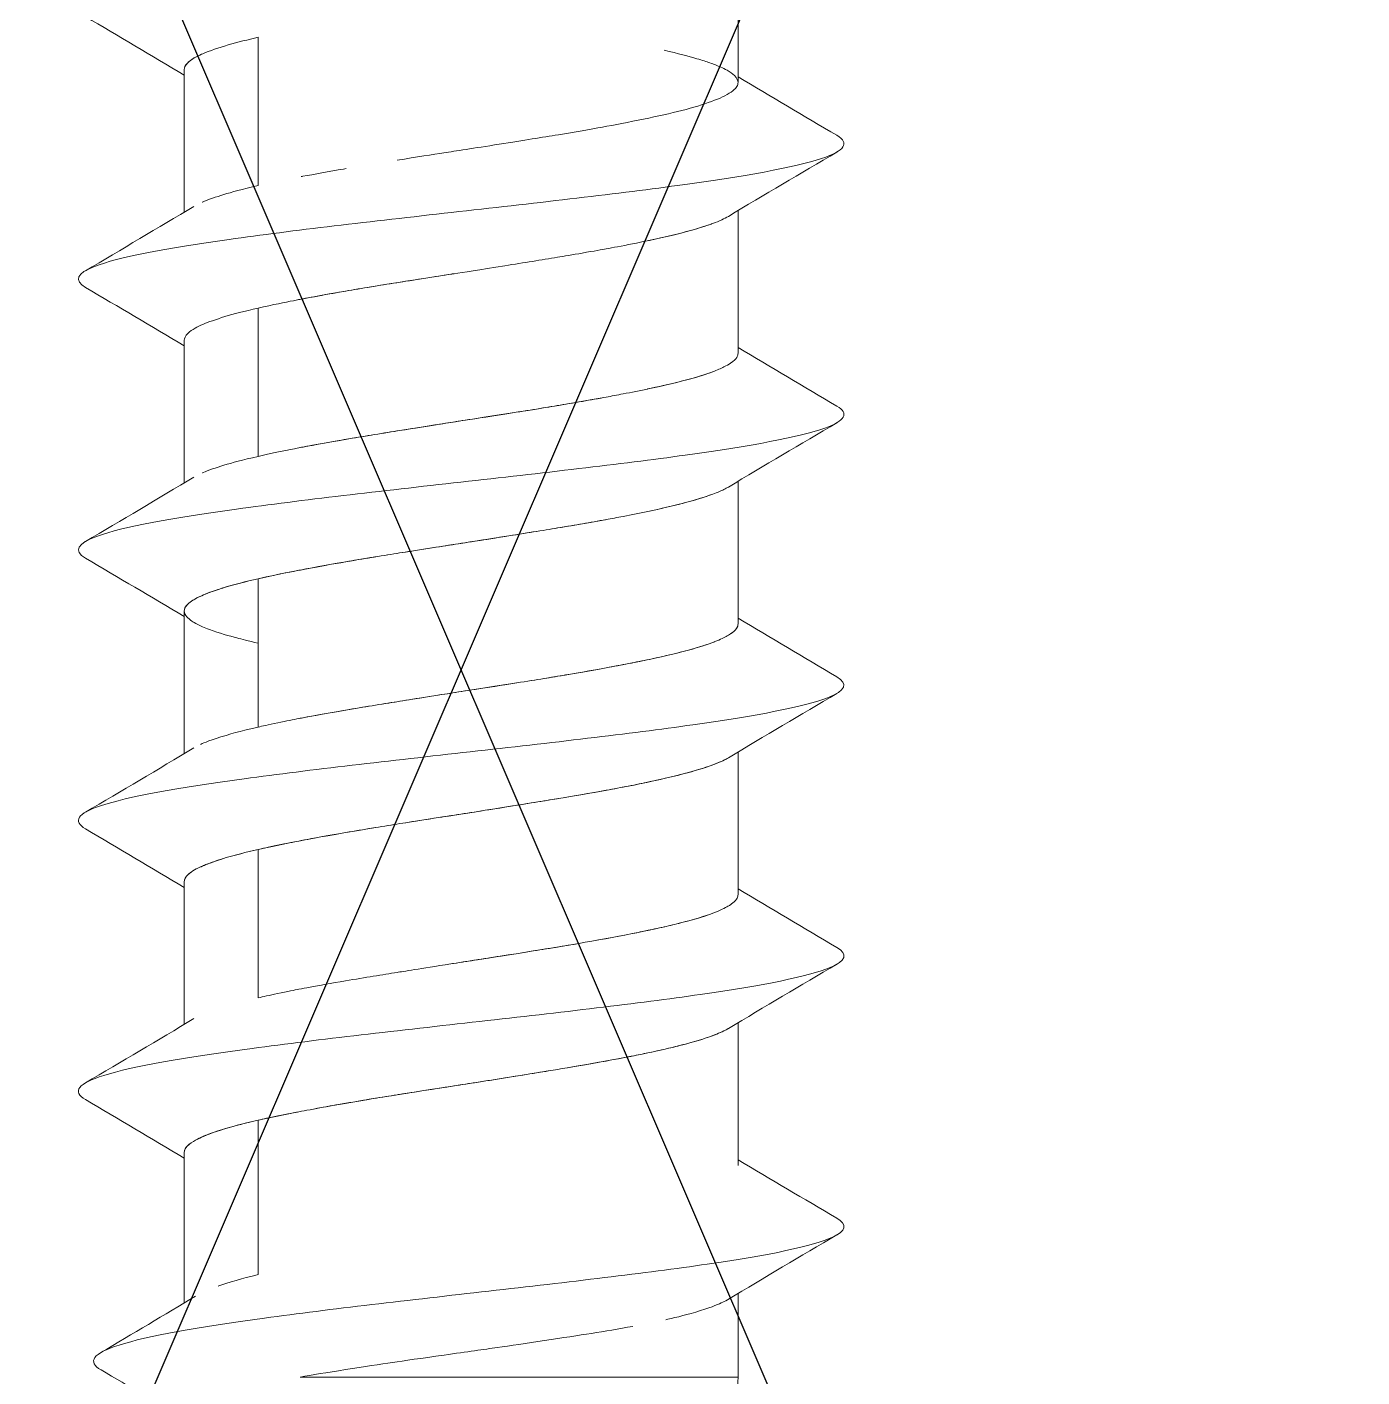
# Model space of a CAD drawing. Header units: inches. Extents: x -456 to 658, y -232 to 0.
# Drawn here: x -47.575 to -46.933, y -36.134 to -35.485 of the extents above; entities that cross this region are included whole.
import ezdxf

# ---------------------------------------------------------------- set-up
doc = ezdxf.new("R2010")
doc.units = ezdxf.units.IN
doc.header["$MEASUREMENT"] = 0

# ---------------------------------------------------------------- blocks, each defined once
blk = doc.blocks.new('*U25')
for p, q in [((0, 0), (1.5, 3.5)), ((1.5, 0), (0, 3.5))]:
    blk.add_line(p, q)
blk = doc.blocks.new('ironridge flashfoot front view')
at = {"color": 0, "linetype": 'Continuous', "lineweight": 0}
for p, q in [((7331.09793, 2670.76764), (7331.09793, 2670.83623)), ((7330.86724, 2670.78936), (7330.86724, 2670.71806)), ((7330.86724, 2670.71806), (7330.86724, 2670.78936)), ((7330.83172, 2670.7053), (7330.83172, 2670.77388)), ((7331.09793, 2670.63747), (7331.09793, 2670.70606)), ((7331.06241, 2670.69329), (7331.06241, 2670.6933)), ((7331.06241, 2670.6933), (7331.06241, 2670.69329)), ((7330.86724, 2670.65919), (7330.86724, 2670.58788)), ((7330.86724, 2670.58788), (7330.86724, 2670.65919)), ((7330.83172, 2670.57512), (7330.83172, 2670.64371)), ((7331.09793, 2670.5073), (7331.09793, 2670.57588)), ((7331.06241, 2670.56312), (7331.06241, 2670.56312)), ((7331.06241, 2670.56312), (7331.06241, 2670.56312)), ((7330.86724, 2670.52902), (7330.86724, 2670.45771)), ((7330.86724, 2670.45771), (7330.86724, 2670.52902)), ((7330.83172, 2670.44495), (7330.83172, 2670.51354)), ((7331.09793, 2670.37712), (7331.09793, 2670.44571)), ((7331.06241, 2670.43295), (7331.06241, 2670.43295)), ((7331.06241, 2670.43295), (7331.06241, 2670.43295)), ((7330.86724, 2670.39885), (7330.86724, 2670.32753)), ((7330.86724, 2670.32753), (7330.86724, 2670.39885)), ((7330.83172, 2670.31477), (7330.83172, 2670.38337)), ((7331.09793, 2670.24696), (7331.09793, 2670.31553)), ((7331.06241, 2670.30277), (7331.06241, 2670.30277)), ((7331.06241, 2670.30277), (7331.06241, 2670.30277)), ((7330.86724, 2670.26868), (7330.86724, 2670.19448)), ((7330.86724, 2670.19448), (7330.86724, 2670.26868)), ((7330.83172, 2670.18084), (7330.83172, 2670.25319)), ((7331.09793, 2670.1452), (7331.09793, 2670.18536)), ((7331.09793, 2670.1452), (7330.88747, 2670.1452)), ((7330.88747, 2670.1452), (7331.09793, 2670.1452))]:
    blk.add_line(p, q, dxfattribs=at)
at = {"color": 0, "linetype": 'Continuous', "lineweight": 0, "extrusion": (0, 0, -1)}
blk.add_arc((-7330.529, 2670.1452), 0.56893, 180, 183.79868, dxfattribs=at)
at = {"color": 0, "linetype": 'Continuous', "lineweight": 0}
for points in [[(7330.83172, 2670.77115), (7330.81592, 2670.78058), (7330.80008, 2670.78994), (7330.78422, 2670.79928)], [(7331.09793, 2670.77038), (7331.11374, 2670.76095), (7331.1296, 2670.75158), (7331.14547, 2670.74224)], [(7331.14544, 2670.73419), (7331.12802, 2670.72394), (7331.11063, 2670.71366), (7331.09329, 2670.70328)], [(7330.78419, 2670.67716), (7330.80161, 2670.6874), (7330.819, 2670.69768), (7330.83634, 2670.70805)], [(7330.83172, 2670.64097), (7330.81592, 2670.6504), (7330.80007, 2670.65977), (7330.78421, 2670.6691)], [(7331.09793, 2670.64021), (7331.11374, 2670.63078), (7331.12959, 2670.62141), (7331.14545, 2670.61207)], [(7331.14545, 2670.60402), (7331.12803, 2670.59377), (7331.11064, 2670.58349), (7331.0933, 2670.57311)], [(7330.78421, 2670.54699), (7330.80162, 2670.55724), (7330.81901, 2670.56752), (7330.83635, 2670.57789)], [(7330.83172, 2670.5108), (7330.81592, 2670.52023), (7330.80007, 2670.5296), (7330.7842, 2670.53893)], [(7330.94496, 2670.54296), (7330.94496, 2670.54296), (7330.94496, 2670.54296), (7330.94495, 2670.54296)], [(7331.09793, 2670.51004), (7331.11373, 2670.5006), (7331.12958, 2670.49124), (7331.14544, 2670.4819)], [(7331.14546, 2670.47385), (7331.12805, 2670.4636), (7331.11065, 2670.45332), (7331.09331, 2670.44295)], [(7330.78421, 2670.41681), (7330.80163, 2670.42706), (7330.81902, 2670.43735), (7330.83636, 2670.44772)], [(7330.83172, 2670.38062), (7330.81591, 2670.39006), (7330.80006, 2670.39943), (7330.78419, 2670.40876)], [(7330.94496, 2670.41279), (7330.94496, 2670.41279), (7330.94495, 2670.41279), (7330.94495, 2670.41279)], [(7331.09793, 2670.37986), (7331.11373, 2670.37043), (7331.12958, 2670.36106), (7331.14544, 2670.35173)], [(7331.14547, 2670.34368), (7331.12806, 2670.33344), (7331.11067, 2670.32316), (7331.09334, 2670.31279)], [(7330.78422, 2670.28664), (7330.80163, 2670.29689), (7330.81903, 2670.30718), (7330.83637, 2670.31755)], [(7330.83172, 2670.25045), (7330.81591, 2670.25989), (7330.80005, 2670.26926), (7330.78417, 2670.2786)], [(7330.94496, 2670.28262), (7330.94496, 2670.28262), (7330.94496, 2670.28262), (7330.94496, 2670.28262)], [(7331.09793, 2670.24968), (7331.11373, 2670.24025), (7331.12957, 2670.23089), (7331.14543, 2670.22155)], [(7331.14549, 2670.21352), (7331.12808, 2670.20327), (7331.11068, 2670.19299), (7331.09334, 2670.18262)], [(7330.79163, 2670.15697), (7330.80684, 2670.16597), (7330.82203, 2670.175), (7330.83717, 2670.18411)], [(7330.83209, 2670.12475), (7330.81863, 2670.13274), (7330.80515, 2670.14069), (7330.79166, 2670.14862)]]:
    blk.add_open_spline(points, degree=3, dxfattribs=at)
for points, knots in [([(7330.86724, 2670.78936), (7330.85748, 2670.78714), (7330.84736, 2670.78443), (7330.84056, 2670.78145), (7330.83716, 2670.77996), (7330.83477, 2670.77861), (7330.83317, 2670.77692), (7330.83203, 2670.77572), (7330.83172, 2670.77469), (7330.83172, 2670.77388)], [0, 0, 0, 0, 0.125, 0.125, 0.125, 0.1875, 0.1875, 0.1875, 0.2318654, 0.2318654, 0.2318654, 0.2318654]), ([(7330.84006, 2670.78123), (7330.84005, 2670.78123), (7330.84005, 2670.78122), (7330.84004, 2670.78122), (7330.83876, 2670.78064), (7330.83757, 2670.78005), (7330.83652, 2670.77943), (7330.83526, 2670.7787), (7330.8342, 2670.77793), (7330.83339, 2670.77714), (7330.832, 2670.77578), (7330.83169, 2670.77469), (7330.83172, 2670.77388)], [0.1249099, 0.1249099, 0.1249099, 0.1249099, 0.125, 0.125, 0.125, 0.1535361, 0.1535361, 0.1535361, 0.1875, 0.1875, 0.1875, 0.2334041, 0.2334041, 0.2334041, 0.2334041]), ([(7331.09793, 2670.76764), (7331.09795, 2670.76851), (7331.0976, 2670.76962), (7331.09624, 2670.77096), (7331.09531, 2670.77188), (7331.09407, 2670.77273), (7331.09269, 2670.7735), (7331.09172, 2670.77405), (7331.09068, 2670.77455), (7331.08963, 2670.77502), (7331.08802, 2670.77574), (7331.08627, 2670.77642), (7331.08446, 2670.77705), (7331.0828, 2670.77764), (7331.08074, 2670.77831), (7331.07816, 2670.77908), (7331.07426, 2670.78023), (7331.06917, 2670.78159), (7331.06241, 2670.78315)], [0.7654108, 0.7654108, 0.7654108, 0.7654108, 0.8125, 0.8125, 0.8125, 0.8491694, 0.8491694, 0.8491694, 0.875, 0.875, 0.875, 0.90625, 0.90625, 0.90625, 0.9375, 0.9375, 0.9375, 1, 1, 1, 1]), ([(7330.93413, 2670.73028), (7330.94325, 2670.73175), (7330.95142, 2670.73303), (7330.95657, 2670.73384), (7330.96196, 2670.73468), (7330.97073, 2670.73603), (7330.98305, 2670.73795), (7330.99537, 2670.73988), (7331.00379, 2670.74123), (7331.01155, 2670.74253), (7331.01932, 2670.74383), (7331.0271, 2670.74519), (7331.03274, 2670.74621), (7331.03837, 2670.74724), (7331.04561, 2670.7486), (7331.05247, 2670.75001), (7331.0662, 2670.75283), (7331.07705, 2670.75554), (7331.08517, 2670.75852), (7331.08923, 2670.76001), (7331.09224, 2670.76136), (7331.09465, 2670.76305), (7331.09706, 2670.76474), (7331.09768, 2670.76609), (7331.09786, 2670.76697), (7331.0979, 2670.76717), (7331.09793, 2670.76739), (7331.09793, 2670.76764)], [0.1902978, 0.1902978, 0.1902978, 0.1902978, 0.25, 0.25, 0.25, 0.3125, 0.3125, 0.3125, 0.375, 0.375, 0.375, 0.4375, 0.4375, 0.4375, 0.5, 0.5, 0.5, 0.625, 0.625, 0.625, 0.6875, 0.6875, 0.6875, 0.75, 0.75, 0.75, 0.7640774, 0.7640774, 0.7640774, 0.7640774]), ([(7330.78421, 2670.6691), (7330.77848, 2670.67248), (7330.77992, 2670.67585), (7330.79972, 2670.68354), (7330.82269, 2670.68786), (7330.88379, 2670.69651), (7330.92178, 2670.70083), (7330.99858, 2670.70947), (7331.03719, 2670.7138), (7331.10057, 2670.72244), (7331.12517, 2670.72676), (7331.14929, 2670.7348), (7331.15179, 2670.73852), (7331.14547, 2670.74224)], [0.24905807, 0.24905807, 0.24905807, 0.24905807, 0.25198998, 0.25198998, 0.25574882, 0.25574882, 0.25950767, 0.25950767, 0.26326651, 0.26326651, 0.26702535, 0.26702535, 0.27025958, 0.27025958, 0.27025958, 0.27025958]), ([(7331.14547, 2670.74224), (7331.15179, 2670.73852), (7331.14929, 2670.7348), (7331.12517, 2670.72676), (7331.10057, 2670.72244), (7331.03719, 2670.7138), (7330.99858, 2670.70947), (7330.92178, 2670.70083), (7330.88379, 2670.69651), (7330.82269, 2670.68786), (7330.79972, 2670.68354), (7330.77992, 2670.67585), (7330.77848, 2670.67248), (7330.78421, 2670.6691)], [-0.27025958, -0.27025958, -0.27025958, -0.27025958, -0.26702535, -0.26702535, -0.26326651, -0.26326651, -0.25950767, -0.25950767, -0.25574882, -0.25574882, -0.25198998, -0.25198998, -0.24905807, -0.24905807, -0.24905807, -0.24905807]), ([(7330.8879, 2670.72236), (7330.88819, 2670.72241), (7330.88847, 2670.72247), (7330.88875, 2670.72252), (7330.89395, 2670.72351), (7330.90145, 2670.72485), (7330.90824, 2670.72601), (7330.90866, 2670.72608), (7330.90909, 2670.72615), (7330.90952, 2670.72622)], [0.05914972, 0.05914972, 0.05914972, 0.05914972, 0.0625, 0.0625, 0.0625, 0.125, 0.125, 0.125, 0.12888614, 0.12888614, 0.12888614, 0.12888614]), ([(7330.84025, 2670.71003), (7330.8403, 2670.71006), (7330.84035, 2670.71008), (7330.8404, 2670.7101), (7330.84313, 2670.71129), (7330.84699, 2670.71264), (7330.85076, 2670.71377), (7330.85452, 2670.7149), (7330.85943, 2670.71626), (7330.86724, 2670.71806)], [0.873798, 0.873798, 0.873798, 0.873798, 0.875, 0.875, 0.875, 0.9375, 0.9375, 0.9375, 1, 1, 1, 1]), ([(7331.09329, 2670.70328), (7331.09234, 2670.70272), (7331.09127, 2670.70217), (7331.09012, 2670.70163), (7331.08878, 2670.70101), (7331.08731, 2670.70042), (7331.08577, 2670.69985), (7331.07967, 2670.69759), (7331.07427, 2670.69624), (7331.07265, 2670.69582), (7331.06849, 2670.69471), (7331.06291, 2670.69335), (7331.05531, 2670.69172), (7331.04958, 2670.6905), (7331.04436, 2670.68948), (7331.04005, 2670.68867), (7331.03801, 2670.68828), (7331.03618, 2670.68794), (7331.03457, 2670.68765), (7331.0326, 2670.68729), (7331.02886, 2670.68661), (7331.02307, 2670.68562), (7331.01831, 2670.6848), (7331.01428, 2670.68413), (7331.0111, 2670.6836), (7331.00353, 2670.68235), (7330.99508, 2670.68099), (7330.98583, 2670.67953), (7330.97368, 2670.6776), (7330.96547, 2670.67632), (7330.96147, 2670.6757), (7330.96082, 2670.6756), (7330.96028, 2670.67551), (7330.95985, 2670.67545), (7330.95658, 2670.67494), (7330.95222, 2670.67426), (7330.94682, 2670.67342), (7330.93965, 2670.6723), (7330.93539, 2670.67162), (7330.93392, 2670.67139), (7330.92536, 2670.67003), (7330.91712, 2670.66868), (7330.90934, 2670.66734), (7330.90701, 2670.66694), (7330.90304, 2670.66625), (7330.89768, 2670.66528), (7330.89283, 2670.6644), (7330.88925, 2670.66372), (7330.88675, 2670.66324), (7330.88604, 2670.6631), (7330.88517, 2670.66293), (7330.88415, 2670.66273), (7330.88034, 2670.66199), (7330.87435, 2670.66081), (7330.86724, 2670.65919)], [0.3217526, 0.3217526, 0.3217526, 0.3217526, 0.3463783, 0.3463783, 0.3463783, 0.375, 0.375, 0.375, 0.4375, 0.4375, 0.4375, 0.5, 0.5, 0.5, 0.542455, 0.542455, 0.542455, 0.5625, 0.5625, 0.5625, 0.59375, 0.59375, 0.59375, 0.625, 0.625, 0.625, 0.6875, 0.6875, 0.6875, 0.7413179, 0.7413179, 0.7413179, 0.75, 0.75, 0.75, 0.78125, 0.78125, 0.78125, 0.8125, 0.8125, 0.8125, 0.875, 0.875, 0.875, 0.90625, 0.90625, 0.90625, 0.9375, 0.9375, 0.9375, 0.9506628, 0.9506628, 0.9506628, 1, 1, 1, 1]), ([(7331.08532, 2670.69968), (7331.0852, 2670.69964), (7331.08508, 2670.6996), (7331.08496, 2670.69955), (7331.07651, 2670.69652), (7331.06546, 2670.69385), (7331.05351, 2670.69134)], [0.3732472, 0.3732472, 0.3732472, 0.3732472, 0.375, 0.375, 0.375, 0.497558, 0.497558, 0.497558, 0.497558]), ([(7330.96125, 2670.67567), (7330.96123, 2670.67566), (7330.9612, 2670.67566), (7330.96118, 2670.67565), (7330.95978, 2670.67544), (7330.95096, 2670.67408), (7330.93803, 2670.67204), (7330.92511, 2670.67), (7330.91695, 2670.66865), (7330.90918, 2670.66731), (7330.90141, 2670.66597), (7330.89392, 2670.66461), (7330.88913, 2670.66369), (7330.88836, 2670.66355), (7330.88753, 2670.66339), (7330.88666, 2670.66322)], [0.7490297, 0.7490297, 0.7490297, 0.7490297, 0.75, 0.75, 0.75, 0.8125, 0.8125, 0.8125, 0.875, 0.875, 0.875, 0.9375, 0.9375, 0.9375, 0.947481, 0.947481, 0.947481, 0.947481]), ([(7330.86724, 2670.65919), (7330.86055, 2670.65767), (7330.8554, 2670.65632), (7330.85116, 2670.65505), (7330.84692, 2670.65377), (7330.84315, 2670.65241), (7330.84066, 2670.65132), (7330.83817, 2670.65023), (7330.8354, 2670.64889), (7330.8335, 2670.64708), (7330.83202, 2670.64568), (7330.8317, 2670.64455), (7330.83172, 2670.64371)], [0, 0, 0, 0, 0.0625, 0.0625, 0.0625, 0.125, 0.125, 0.125, 0.1875, 0.1875, 0.1875, 0.2359995, 0.2359995, 0.2359995, 0.2359995]), ([(7330.86724, 2670.58788), (7330.878, 2670.59036), (7330.88545, 2670.59172), (7330.88672, 2670.59196), (7330.88806, 2670.59222), (7330.89492, 2670.59357), (7330.90929, 2670.59602), (7330.91756, 2670.59742), (7330.92586, 2670.59878), (7330.93397, 2670.60008), (7330.93697, 2670.60056), (7330.94124, 2670.60125), (7330.94682, 2670.60213), (7330.95267, 2670.60305), (7330.95701, 2670.60373), (7330.95978, 2670.60417), (7330.96116, 2670.60438), (7330.96281, 2670.60464), (7330.96473, 2670.60494), (7330.96989, 2670.60574), (7330.977, 2670.60684), (7330.9859, 2670.60823), (7330.9957, 2670.60977), (7331.00408, 2670.61111), (7331.01106, 2670.61227), (7331.01461, 2670.61286), (7331.01866, 2670.61355), (7331.02312, 2670.61433), (7331.02707, 2670.61502), (7331.03089, 2670.6157), (7331.03458, 2670.61638), (7331.03705, 2670.61683), (7331.03978, 2670.61734), (7331.04272, 2670.61791), (7331.04662, 2670.61865), (7331.05087, 2670.61949), (7331.05532, 2670.62043), (7331.06364, 2670.62219), (7331.06907, 2670.62354), (7331.07264, 2670.62449), (7331.07579, 2670.62532), (7331.08077, 2670.62668), (7331.08581, 2670.62858), (7331.08793, 2670.62938), (7331.08971, 2670.63014), (7331.09119, 2670.63087), (7331.09242, 2670.63149), (7331.09345, 2670.63207), (7331.0943, 2670.63264), (7331.09773, 2670.63493), (7331.09774, 2670.63628), (7331.09784, 2670.6367), (7331.0979, 2670.63694), (7331.09793, 2670.6372), (7331.09793, 2670.63747)], [0, 0, 0, 0, 0.0625, 0.0625, 0.0625, 0.125, 0.125, 0.125, 0.1875, 0.1875, 0.1875, 0.21875, 0.21875, 0.21875, 0.25, 0.25, 0.25, 0.2669455, 0.2669455, 0.2669455, 0.3125, 0.3125, 0.3125, 0.375, 0.375, 0.375, 0.40625, 0.40625, 0.40625, 0.4375, 0.4375, 0.4375, 0.4643785, 0.4643785, 0.4643785, 0.5, 0.5, 0.5, 0.5625, 0.5625, 0.5625, 0.625, 0.625, 0.625, 0.6589784, 0.6589784, 0.6589784, 0.6875, 0.6875, 0.6875, 0.75, 0.75, 0.75, 0.7638831, 0.7638831, 0.7638831, 0.7638831]), ([(7331.05441, 2670.62024), (7331.05449, 2670.62026), (7331.05458, 2670.62028), (7331.05466, 2670.62029), (7331.06817, 2670.62312), (7331.07854, 2670.62583), (7331.08593, 2670.62862)], [0.4992333, 0.4992333, 0.4992333, 0.4992333, 0.5, 0.5, 0.5, 0.6247006, 0.6247006, 0.6247006, 0.6247006]), ([(7330.88729, 2670.59207), (7330.88869, 2670.59234), (7330.89571, 2670.59368), (7330.90661, 2670.59556), (7330.91763, 2670.59745), (7330.92604, 2670.59881), (7330.93424, 2670.60012), (7330.94244, 2670.60144), (7330.9511, 2670.6028), (7330.95729, 2670.60378), (7330.96349, 2670.60475), (7330.97228, 2670.60611), (7330.98411, 2670.60795), (7330.99593, 2670.6098), (7331.00424, 2670.61115), (7331.00811, 2670.61179), (7331.01198, 2670.61242), (7331.02027, 2670.61379), (7331.03062, 2670.61566), (7331.03129, 2670.61578), (7331.03195, 2670.6159), (7331.03259, 2670.61601)], [0.0631506, 0.0631506, 0.0631506, 0.0631506, 0.125, 0.125, 0.125, 0.1875, 0.1875, 0.1875, 0.25, 0.25, 0.25, 0.3125, 0.3125, 0.3125, 0.375, 0.375, 0.375, 0.4375, 0.4375, 0.4375, 0.4415357, 0.4415357, 0.4415357, 0.4415357]), ([(7330.7842, 2670.53893), (7330.77819, 2670.54247), (7330.78011, 2670.54601), (7330.80198, 2670.55388), (7330.82575, 2670.5582), (7330.88798, 2670.56684), (7330.92629, 2670.57117), (7331.00311, 2670.57981), (7331.04143, 2670.58413), (7331.10372, 2670.59278), (7331.12754, 2670.5971), (7331.14953, 2670.60497), (7331.15149, 2670.60852), (7331.14545, 2670.61207)], [0.21132235, 0.21132235, 0.21132235, 0.21132235, 0.21440153, 0.21440153, 0.21816038, 0.21816038, 0.22191922, 0.22191922, 0.22567807, 0.22567807, 0.22943691, 0.22943691, 0.2325246, 0.2325246, 0.2325246, 0.2325246]), ([(7331.14545, 2670.61207), (7331.15149, 2670.60852), (7331.14953, 2670.60497), (7331.12754, 2670.5971), (7331.10372, 2670.59278), (7331.04143, 2670.58413), (7331.00311, 2670.57981), (7330.92629, 2670.57117), (7330.88798, 2670.56684), (7330.82575, 2670.5582), (7330.80198, 2670.55388), (7330.78011, 2670.54601), (7330.77819, 2670.54247), (7330.7842, 2670.53893)], [-0.2325246, -0.2325246, -0.2325246, -0.2325246, -0.22943691, -0.22943691, -0.22567807, -0.22567807, -0.22191922, -0.22191922, -0.21816038, -0.21816038, -0.21440153, -0.21440153, -0.21132235, -0.21132235, -0.21132235, -0.21132235]), ([(7330.8404, 2670.57993), (7330.8405, 2670.57997), (7330.84059, 2670.58002), (7330.84069, 2670.58006), (7330.84315, 2670.58112), (7330.84694, 2670.58246), (7330.85078, 2670.58361), (7330.85462, 2670.58476), (7330.85959, 2670.58612), (7330.86724, 2670.58788)], [0.8725386, 0.8725386, 0.8725386, 0.8725386, 0.875, 0.875, 0.875, 0.9375, 0.9375, 0.9375, 1, 1, 1, 1]), ([(7331.0933, 2670.57311), (7331.09267, 2670.57274), (7331.09197, 2670.57236), (7331.09119, 2670.57197), (7331.08971, 2670.57124), (7331.08794, 2670.57048), (7331.08583, 2670.5697), (7331.08078, 2670.56783), (7331.07578, 2670.56647), (7331.07264, 2670.56564), (7331.06906, 2670.56469), (7331.06365, 2670.56333), (7331.0554, 2670.56157), (7331.05104, 2670.56064), (7331.04677, 2670.55978), (7331.04272, 2670.559), (7331.03988, 2670.55846), (7331.03715, 2670.55795), (7331.03458, 2670.55748), (7331.03066, 2670.55677), (7331.02684, 2670.5561), (7331.02318, 2670.55547), (7331.01974, 2670.55488), (7331.01575, 2670.55421), (7331.01117, 2670.55345), (7331.00415, 2670.55228), (7330.99574, 2670.55092), (7330.98591, 2670.54936), (7330.97699, 2670.54795), (7330.96988, 2670.54684), (7330.96473, 2670.54604), (7330.96284, 2670.54574), (7330.96121, 2670.54549), (7330.95984, 2670.54527), (7330.95705, 2670.54484), (7330.95269, 2670.54417), (7330.94682, 2670.54325), (7330.94127, 2670.54239), (7330.93702, 2670.54171), (7330.93404, 2670.54124), (7330.9259, 2670.53994), (7330.91758, 2670.53858), (7330.9093, 2670.53716), (7330.89495, 2670.53469), (7330.88812, 2670.53333), (7330.88684, 2670.53308), (7330.88551, 2670.53283), (7330.87802, 2670.53147), (7330.86724, 2670.52902)], [0.3230097, 0.3230097, 0.3230097, 0.3230097, 0.3411117, 0.3411117, 0.3411117, 0.375, 0.375, 0.375, 0.4375, 0.4375, 0.4375, 0.5, 0.5, 0.5, 0.5367286, 0.5367286, 0.5367286, 0.5625, 0.5625, 0.5625, 0.59375, 0.59375, 0.59375, 0.625, 0.625, 0.625, 0.6875, 0.6875, 0.6875, 0.7331741, 0.7331741, 0.7331741, 0.75, 0.75, 0.75, 0.78125, 0.78125, 0.78125, 0.8125, 0.8125, 0.8125, 0.875, 0.875, 0.875, 0.9375, 0.9375, 0.9375, 1, 1, 1, 1]), ([(7331.08586, 2670.56971), (7331.08584, 2670.5697), (7331.08582, 2670.5697), (7331.0858, 2670.56969), (7331.07796, 2670.56678), (7331.06727, 2670.56408), (7331.05452, 2670.56138)], [0.3747084, 0.3747084, 0.3747084, 0.3747084, 0.375, 0.375, 0.375, 0.4994209, 0.4994209, 0.4994209, 0.4994209]), ([(7331.03425, 2670.55742), (7331.03417, 2670.55741), (7331.03409, 2670.55739), (7331.03401, 2670.55738), (7331.02715, 2670.55614), (7331.01929, 2670.55479), (7331.01255, 2670.55367), (7331.00581, 2670.55256), (7330.99746, 2670.5512), (7330.98552, 2670.5493), (7330.97358, 2670.54741), (7330.96479, 2670.54604), (7330.95797, 2670.54499), (7330.95116, 2670.54393), (7330.94251, 2670.54258), (7330.93524, 2670.54143), (7330.92797, 2670.54028), (7330.91942, 2670.53892), (7330.90696, 2670.53675), (7330.8945, 2670.53459), (7330.8876, 2670.53323), (7330.88632, 2670.53298), (7330.88504, 2670.53273), (7330.87761, 2670.53138), (7330.86724, 2670.52902)], [0.5617735, 0.5617735, 0.5617735, 0.5617735, 0.5625, 0.5625, 0.5625, 0.625, 0.625, 0.625, 0.6875, 0.6875, 0.6875, 0.75, 0.75, 0.75, 0.8125, 0.8125, 0.8125, 0.875, 0.875, 0.875, 0.9375, 0.9375, 0.9375, 1, 1, 1, 1]), ([(7330.86724, 2670.52902), (7330.86107, 2670.52762), (7330.85584, 2670.52627), (7330.85148, 2670.52497), (7330.84986, 2670.52448), (7330.84764, 2670.5238), (7330.84516, 2670.52291), (7330.84258, 2670.52199), (7330.84101, 2670.52131), (7330.84004, 2670.52087), (7330.83956, 2670.52066), (7330.83901, 2670.5204), (7330.83841, 2670.5201), (7330.8368, 2670.5193), (7330.83482, 2670.51821), (7330.8334, 2670.51681), (7330.83183, 2670.51528), (7330.83154, 2670.51393), (7330.83181, 2670.51277), (7330.83196, 2670.51218), (7330.83227, 2670.5115), (7330.83294, 2670.51072), (7330.83354, 2670.51003), (7330.83434, 2670.50934), (7330.83535, 2670.50866), (7330.83603, 2670.50821), (7330.83687, 2670.5077), (7330.83797, 2670.50714), (7330.83942, 2670.50639), (7330.84131, 2670.50555), (7330.84383, 2670.50461), (7330.84857, 2670.50286), (7330.85344, 2670.5015), (7330.85702, 2670.50055), (7330.85921, 2670.49997), (7330.86247, 2670.49913), (7330.86724, 2670.49803)], [0, 0, 0, 0, 0.0625, 0.0625, 0.0625, 0.09375, 0.09375, 0.09375, 0.125, 0.125, 0.125, 0.1418975, 0.1418975, 0.1418975, 0.1875, 0.1875, 0.1875, 0.25, 0.25, 0.25, 0.28125, 0.28125, 0.28125, 0.3125, 0.3125, 0.3125, 0.3393711, 0.3393711, 0.3393711, 0.375, 0.375, 0.375, 0.4375, 0.4375, 0.4375, 0.4811589, 0.4811589, 0.4811589, 0.4811589]), ([(7330.86724, 2670.52902), (7330.86094, 2670.52759), (7330.85573, 2670.52624), (7330.85133, 2670.52492), (7330.84693, 2670.5236), (7330.8432, 2670.52224), (7330.84094, 2670.52126), (7330.83867, 2670.52029), (7330.83574, 2670.51894), (7330.83369, 2670.51709), (7330.83191, 2670.51548), (7330.83171, 2670.51425), (7330.83172, 2670.51354)], [0, 0, 0, 0, 0.0625, 0.0625, 0.0625, 0.125, 0.125, 0.125, 0.1875, 0.1875, 0.1875, 0.241976, 0.241976, 0.241976, 0.241976]), ([(7330.86724, 2670.45771), (7330.86897, 2670.45811), (7330.87198, 2670.45879), (7330.87663, 2670.45977), (7330.88084, 2670.46065), (7330.88431, 2670.46133), (7330.8868, 2670.4618), (7330.88751, 2670.46194), (7330.88839, 2670.46211), (7330.88945, 2670.46231), (7330.8934, 2670.46306), (7330.89983, 2670.46424), (7330.90935, 2670.46586), (7330.91809, 2670.46734), (7330.92641, 2670.46869), (7330.93397, 2670.46991), (7330.93748, 2670.47047), (7330.94176, 2670.47115), (7330.94681, 2670.47195), (7330.95406, 2670.4731), (7330.95845, 2670.47378), (7330.95988, 2670.47401), (7330.96231, 2670.47439), (7330.96501, 2670.47481), (7330.968, 2670.47528), (7330.97315, 2670.47608), (7330.97912, 2670.477), (7330.98584, 2670.47805), (7330.99651, 2670.47972), (7331.00489, 2670.48108), (7331.01114, 2670.48212), (7331.0152, 2670.48279), (7331.02343, 2670.48415), (7331.03455, 2670.4862), (7331.03827, 2670.48688), (7331.04187, 2670.48756), (7331.04535, 2670.48824), (7331.04882, 2670.48892), (7331.05215, 2670.48959), (7331.05534, 2670.49027), (7331.06496, 2670.4923), (7331.07012, 2670.49365), (7331.07266, 2670.49432), (7331.07656, 2670.49535), (7331.0813, 2670.49671), (7331.08578, 2670.49839), (7331.08864, 2670.49946), (7331.09067, 2670.5004), (7331.09217, 2670.50121), (7331.09305, 2670.50168), (7331.09375, 2670.5021), (7331.09431, 2670.50248), (7331.09464, 2670.5027), (7331.09572, 2670.50337), (7331.0967, 2670.50449), (7331.09739, 2670.50528), (7331.0977, 2670.50595), (7331.09783, 2670.50651), (7331.0979, 2670.50677), (7331.09793, 2670.50703), (7331.09793, 2670.5073)], [0, 0, 0, 0, 0.03125, 0.03125, 0.03125, 0.0625, 0.0625, 0.0625, 0.0756975, 0.0756975, 0.0756975, 0.125, 0.125, 0.125, 0.1875, 0.1875, 0.1875, 0.21875, 0.21875, 0.21875, 0.25, 0.25, 0.25, 0.2729344, 0.2729344, 0.2729344, 0.3125, 0.3125, 0.3125, 0.375, 0.375, 0.375, 0.4375, 0.4375, 0.4375, 0.4687768, 0.4687768, 0.4687768, 0.5, 0.5, 0.5, 0.5625, 0.5625, 0.5625, 0.625, 0.625, 0.625, 0.664489, 0.664489, 0.664489, 0.6875, 0.6875, 0.6875, 0.71875, 0.71875, 0.71875, 0.75, 0.75, 0.75, 0.7631612, 0.7631612, 0.7631612, 0.7631612]), ([(7331.09445, 2670.50257), (7331.09448, 2670.50259), (7331.09451, 2670.50262), (7331.09455, 2670.50264), (7331.09626, 2670.50383), (7331.09742, 2670.50517), (7331.09778, 2670.5063), (7331.09787, 2670.50661), (7331.09795, 2670.50694), (7331.09793, 2670.5073)], [0.68632191, 0.68632191, 0.68632191, 0.68632191, 0.6875, 0.6875, 0.6875, 0.75, 0.75, 0.75, 0.76724783, 0.76724783, 0.76724783, 0.76724783]), ([(7330.88699, 2670.46184), (7330.89158, 2670.46273), (7330.89807, 2670.46393), (7330.90722, 2670.46549), (7330.91819, 2670.46738), (7330.92659, 2670.46873), (7330.93453, 2670.47), (7330.94247, 2670.47127), (7330.95116, 2670.47264), (7330.95806, 2670.47372), (7330.96497, 2670.47481), (7330.97371, 2670.47616), (7330.98525, 2670.47796), (7330.99679, 2670.47977), (7331.00514, 2670.48112), (7331.01039, 2670.48199), (7331.01563, 2670.48286), (7331.02372, 2670.48422), (7331.03287, 2670.48589), (7331.04202, 2670.48756), (7331.04897, 2670.48891), (7331.05605, 2670.49042), (7331.07017, 2670.49342), (7331.07998, 2670.49612), (7331.08672, 2670.49875)], [0.0728725, 0.0728725, 0.0728725, 0.0728725, 0.125, 0.125, 0.125, 0.1875, 0.1875, 0.1875, 0.25, 0.25, 0.25, 0.3125, 0.3125, 0.3125, 0.375, 0.375, 0.375, 0.4375, 0.4375, 0.4375, 0.5, 0.5, 0.5, 0.6247191, 0.6247191, 0.6247191, 0.6247191]), ([(7330.78419, 2670.40876), (7330.77788, 2670.41247), (7330.78035, 2670.41618), (7330.80434, 2670.42421), (7330.8289, 2670.42854), (7330.89222, 2670.43718), (7330.93081, 2670.4415), (7331.00761, 2670.45015), (7331.04562, 2670.45447), (7331.10679, 2670.46311), (7331.1298, 2670.46744), (7331.14972, 2670.47514), (7331.15119, 2670.47852), (7331.14544, 2670.4819)], [0.17358733, 0.17358733, 0.17358733, 0.17358733, 0.17681309, 0.17681309, 0.18057193, 0.18057193, 0.18433078, 0.18433078, 0.18808962, 0.18808962, 0.19184847, 0.19184847, 0.19478892, 0.19478892, 0.19478892, 0.19478892]), ([(7331.14544, 2670.4819), (7331.15119, 2670.47852), (7331.14972, 2670.47514), (7331.1298, 2670.46744), (7331.10679, 2670.46311), (7331.04562, 2670.45447), (7331.00761, 2670.45015), (7330.93081, 2670.4415), (7330.89222, 2670.43718), (7330.8289, 2670.42854), (7330.80434, 2670.42421), (7330.78035, 2670.41618), (7330.77788, 2670.41247), (7330.78419, 2670.40876)], [-0.19478892, -0.19478892, -0.19478892, -0.19478892, -0.19184847, -0.19184847, -0.18808962, -0.18808962, -0.18433078, -0.18433078, -0.18057193, -0.18057193, -0.17681309, -0.17681309, -0.17358733, -0.17358733, -0.17358733, -0.17358733]), ([(7330.83954, 2670.44938), (7330.83955, 2670.44938), (7330.83956, 2670.44938), (7330.83957, 2670.44939), (7330.84004, 2670.44961), (7330.84278, 2670.45096), (7330.84934, 2670.453), (7330.8559, 2670.45504), (7330.86154, 2670.4564), (7330.86724, 2670.45771)], [0.8740214, 0.8740214, 0.8740214, 0.8740214, 0.875, 0.875, 0.875, 0.9375, 0.9375, 0.9375, 1, 1, 1, 1]), ([(7331.09331, 2670.44295), (7331.0918, 2670.44205), (7331.08973, 2670.44104), (7331.08697, 2670.43997), (7331.0795, 2670.43706), (7331.06916, 2670.43434), (7331.05572, 2670.43146), (7331.04899, 2670.43002), (7331.04212, 2670.42867), (7331.03247, 2670.42693), (7331.02281, 2670.4252), (7331.01463, 2670.42385), (7331.0096, 2670.42302), (7331.00457, 2670.42219), (7330.99624, 2670.42083), (7330.98573, 2670.41916), (7330.97521, 2670.41749), (7330.96643, 2670.41613), (7330.95876, 2670.41494), (7330.95109, 2670.41375), (7330.94242, 2670.4124), (7330.9353, 2670.41127), (7330.92817, 2670.41014), (7330.91971, 2670.40878), (7330.90841, 2670.40683), (7330.8971, 2670.40487), (7330.8899, 2670.40351), (7330.88483, 2670.40252), (7330.87976, 2670.40154), (7330.87315, 2670.40019), (7330.86724, 2670.39885)], [0.3289425, 0.3289425, 0.3289425, 0.3289425, 0.375, 0.375, 0.375, 0.5, 0.5, 0.5, 0.5625, 0.5625, 0.5625, 0.625, 0.625, 0.625, 0.6875, 0.6875, 0.6875, 0.75, 0.75, 0.75, 0.8125, 0.8125, 0.8125, 0.875, 0.875, 0.875, 0.9375, 0.9375, 0.9375, 1, 1, 1, 1]), ([(7331.09331, 2670.44295), (7331.09297, 2670.44275), (7331.09259, 2670.44253), (7331.09217, 2670.44231), (7331.09067, 2670.4415), (7331.08864, 2670.44057), (7331.08579, 2670.43952), (7331.0813, 2670.43786), (7331.07655, 2670.43651), (7331.07264, 2670.43547), (7331.07012, 2670.4348), (7331.06496, 2670.43343), (7331.0553, 2670.43137), (7331.05212, 2670.43069), (7331.0488, 2670.43001), (7331.04535, 2670.42934), (7331.04189, 2670.42866), (7331.03829, 2670.42799), (7331.03458, 2670.42731), (7331.0234, 2670.42528), (7331.01512, 2670.42393), (7331.01105, 2670.42326), (7331.00483, 2670.42222), (7330.99648, 2670.42087), (7330.98588, 2670.41918), (7330.97915, 2670.41811), (7330.97316, 2670.41718), (7330.968, 2670.41637), (7330.96498, 2670.4159), (7330.96225, 2670.41548), (7330.9598, 2670.4151), (7330.95838, 2670.41488), (7330.95403, 2670.41421), (7330.94683, 2670.41308), (7330.94175, 2670.41229), (7330.93745, 2670.41161), (7330.93392, 2670.41105), (7330.92637, 2670.40985), (7330.91805, 2670.40849), (7330.9093, 2670.40698), (7330.89984, 2670.40535), (7330.89343, 2670.40416), (7330.88945, 2670.40341), (7330.88836, 2670.4032), (7330.88745, 2670.40303), (7330.88671, 2670.40289), (7330.88424, 2670.40241), (7330.88077, 2670.40174), (7330.87656, 2670.40087), (7330.87197, 2670.39992), (7330.86899, 2670.39925), (7330.86724, 2670.39885)], [0.3243712, 0.3243712, 0.3243712, 0.3243712, 0.3354377, 0.3354377, 0.3354377, 0.375, 0.375, 0.375, 0.4375, 0.4375, 0.4375, 0.5, 0.5, 0.5, 0.5312046, 0.5312046, 0.5312046, 0.5625, 0.5625, 0.5625, 0.625, 0.625, 0.625, 0.6875, 0.6875, 0.6875, 0.7269531, 0.7269531, 0.7269531, 0.75, 0.75, 0.75, 0.78125, 0.78125, 0.78125, 0.8125, 0.8125, 0.8125, 0.875, 0.875, 0.875, 0.9240563, 0.9240563, 0.9240563, 0.9375, 0.9375, 0.9375, 0.96875, 0.96875, 0.96875, 1, 1, 1, 1]), ([(7330.86724, 2670.39885), (7330.86127, 2670.39749), (7330.85597, 2670.39613), (7330.85142, 2670.39477), (7330.84687, 2670.39341), (7330.84321, 2670.39205), (7330.84121, 2670.39121), (7330.83921, 2670.39036), (7330.83611, 2670.38901), (7330.83388, 2670.38709), (7330.83213, 2670.38558), (7330.83166, 2670.38442), (7330.83172, 2670.38337)], [0, 0, 0, 0, 0.0625, 0.0625, 0.0625, 0.125, 0.125, 0.125, 0.1875, 0.1875, 0.1875, 0.2365283, 0.2365283, 0.2365283, 0.2365283]), ([(7330.86724, 2670.39885), (7330.86139, 2670.39752), (7330.85606, 2670.39616), (7330.85142, 2670.39478), (7330.85066, 2670.39455), (7330.84832, 2670.39387), (7330.84516, 2670.39274), (7330.84278, 2670.39188), (7330.84116, 2670.3912), (7330.84003, 2670.39069), (7330.83988, 2670.39063), (7330.83969, 2670.39054), (7330.83947, 2670.39044), (7330.83812, 2670.38982), (7330.83534, 2670.38855), (7330.83339, 2670.38664), (7330.83222, 2670.38549), (7330.83172, 2670.3844), (7330.83172, 2670.38337)], [0, 0, 0, 0, 0.0625, 0.0625, 0.0625, 0.09375, 0.09375, 0.09375, 0.125, 0.125, 0.125, 0.133764, 0.133764, 0.133764, 0.1875, 0.1875, 0.1875, 0.2371819, 0.2371819, 0.2371819, 0.2371819]), ([(7330.86724, 2670.32753), (7330.86955, 2670.32806), (7330.8726, 2670.32874), (7330.87656, 2670.32957), (7330.88137, 2670.33058), (7330.88492, 2670.33127), (7330.8868, 2670.33163), (7330.88833, 2670.33193), (7330.8901, 2670.33226), (7330.89216, 2670.33265), (7330.89654, 2670.33346), (7330.90218, 2670.33447), (7330.90929, 2670.33568), (7330.9187, 2670.33728), (7330.92711, 2670.33863), (7330.93403, 2670.33974), (7330.93667, 2670.34017), (7330.94516, 2670.34153), (7330.9598, 2670.34382), (7330.96348, 2670.3444), (7330.9673, 2670.345), (7330.97126, 2670.34561), (7330.97597, 2670.34635), (7330.98086, 2670.34711), (7330.98591, 2670.3479), (7330.99779, 2670.34976), (7331.00608, 2670.3511), (7331.01112, 2670.35194), (7331.01684, 2670.35289), (7331.02493, 2670.35425), (7331.03458, 2670.35603), (7331.03961, 2670.35695), (7331.04404, 2670.3578), (7331.04793, 2670.35858), (7331.05067, 2670.35913), (7331.05315, 2670.35964), (7331.05539, 2670.36011), (7331.05876, 2670.36082), (7331.06179, 2670.36149), (7331.0645, 2670.36213), (7331.06702, 2670.36271), (7331.06978, 2670.36338), (7331.07264, 2670.36414), (7331.07702, 2670.3653), (7331.08166, 2670.36667), (7331.08583, 2670.36823), (7331.08957, 2670.36964), (7331.09171, 2670.37074), (7331.09309, 2670.37155), (7331.09359, 2670.37184), (7331.09399, 2670.37209), (7331.0943, 2670.37231), (7331.09495, 2670.37274), (7331.09591, 2670.37342), (7331.09672, 2670.37434), (7331.09747, 2670.37521), (7331.09772, 2670.37588), (7331.09784, 2670.37636), (7331.0979, 2670.37661), (7331.09793, 2670.37687), (7331.09793, 2670.37713)], [0, 0, 0, 0, 0.03125, 0.03125, 0.03125, 0.0625, 0.0625, 0.0625, 0.082482, 0.082482, 0.082482, 0.125, 0.125, 0.125, 0.1875, 0.1875, 0.1875, 0.25, 0.25, 0.25, 0.2785615, 0.2785615, 0.2785615, 0.3125, 0.3125, 0.3125, 0.375, 0.375, 0.375, 0.4375, 0.4375, 0.4375, 0.47412, 0.47412, 0.47412, 0.5, 0.5, 0.5, 0.53125, 0.53125, 0.53125, 0.5625, 0.5625, 0.5625, 0.625, 0.625, 0.625, 0.6706974, 0.6706974, 0.6706974, 0.6875, 0.6875, 0.6875, 0.71875, 0.71875, 0.71875, 0.75, 0.75, 0.75, 0.7622752, 0.7622752, 0.7622752, 0.7622752]), ([(7330.95894, 2670.34369), (7330.96819, 2670.34514), (7330.97683, 2670.34647), (7330.98738, 2670.34813), (7330.99816, 2670.34982), (7331.00646, 2670.35117), (7331.01178, 2670.35205), (7331.01709, 2670.35293), (7331.02515, 2670.35429), (7331.03416, 2670.35595), (7331.04317, 2670.3576), (7331.05011, 2670.35896), (7331.05756, 2670.36057), (7331.07196, 2670.36368), (7331.08101, 2670.36631), (7331.08705, 2670.3687)], [0.2513552, 0.2513552, 0.2513552, 0.2513552, 0.3125, 0.3125, 0.3125, 0.375, 0.375, 0.375, 0.4375, 0.4375, 0.4375, 0.5, 0.5, 0.5, 0.6208762, 0.6208762, 0.6208762, 0.6208762]), ([(7330.78417, 2670.2786), (7330.77758, 2670.28247), (7330.78062, 2670.28635), (7330.8068, 2670.29455), (7330.83213, 2670.29887), (7330.8965, 2670.30752), (7330.93536, 2670.31184), (7331.0121, 2670.32048), (7331.04977, 2670.32481), (7331.10978, 2670.33345), (7331.13197, 2670.33777), (7331.14987, 2670.3453), (7331.15089, 2670.34852), (7331.14544, 2670.35173)], [0.13585309, 0.13585309, 0.13585309, 0.13585309, 0.13922465, 0.13922465, 0.14298349, 0.14298349, 0.14674233, 0.14674233, 0.15050118, 0.15050118, 0.15426002, 0.15426002, 0.15705261, 0.15705261, 0.15705261, 0.15705261]), ([(7331.14544, 2670.35173), (7331.15089, 2670.34852), (7331.14987, 2670.3453), (7331.13197, 2670.33777), (7331.10978, 2670.33345), (7331.04977, 2670.32481), (7331.0121, 2670.32048), (7330.93536, 2670.31184), (7330.8965, 2670.30752), (7330.83213, 2670.29887), (7330.8068, 2670.29455), (7330.78062, 2670.28635), (7330.77758, 2670.28247), (7330.78417, 2670.2786)], [-0.15705261, -0.15705261, -0.15705261, -0.15705261, -0.15426002, -0.15426002, -0.15050118, -0.15050118, -0.14674233, -0.14674233, -0.14298349, -0.14298349, -0.13922465, -0.13922465, -0.13585309, -0.13585309, -0.13585309, -0.13585309]), ([(7331.09334, 2670.31279), (7331.09326, 2670.31274), (7331.09317, 2670.31269), (7331.09309, 2670.31264), (7331.09171, 2670.31184), (7331.08956, 2670.31074), (7331.0858, 2670.30935), (7331.08165, 2670.30781), (7331.07703, 2670.30646), (7331.07265, 2670.3053), (7331.07044, 2670.30471), (7331.06775, 2670.30403), (7331.06446, 2670.30325), (7331.06157, 2670.30257), (7331.05853, 2670.30189), (7331.05537, 2670.30121), (7331.05323, 2670.30075), (7331.05077, 2670.30024), (7331.04793, 2670.29968), (7331.04416, 2670.29893), (7331.03974, 2670.29808), (7331.03456, 2670.29714), (7331.02494, 2670.2954), (7331.01687, 2670.29405), (7331.01117, 2670.2931), (7331.00612, 2670.29227), (7330.9978, 2670.2909), (7330.98587, 2670.28901), (7330.98083, 2670.28821), (7330.97595, 2670.28744), (7330.97126, 2670.28671), (7330.96734, 2670.2861), (7330.96354, 2670.28551), (7330.9599, 2670.28495), (7330.9451, 2670.28265), (7330.93657, 2670.2813), (7330.934, 2670.28089), (7330.92709, 2670.27979), (7330.91871, 2670.27843), (7330.90934, 2670.27681), (7330.90219, 2670.27558), (7330.89654, 2670.27456), (7330.89216, 2670.27374), (7330.89011, 2670.27336), (7330.88834, 2670.27303), (7330.88683, 2670.27274), (7330.88493, 2670.27237), (7330.8814, 2670.2717), (7330.87664, 2670.27072), (7330.87263, 2670.26989), (7330.86956, 2670.26921), (7330.86724, 2670.26868)], [0.3265683, 0.3265683, 0.3265683, 0.3265683, 0.3294389, 0.3294389, 0.3294389, 0.375, 0.375, 0.375, 0.4375, 0.4375, 0.4375, 0.46875, 0.46875, 0.46875, 0.5, 0.5, 0.5, 0.526891, 0.526891, 0.526891, 0.5625, 0.5625, 0.5625, 0.625, 0.625, 0.625, 0.6875, 0.6875, 0.6875, 0.7215099, 0.7215099, 0.7215099, 0.75, 0.75, 0.75, 0.8125, 0.8125, 0.8125, 0.875, 0.875, 0.875, 0.9175802, 0.9175802, 0.9175802, 0.9375, 0.9375, 0.9375, 0.96875, 0.96875, 0.96875, 1, 1, 1, 1]), ([(7331.09334, 2670.31279), (7331.09195, 2670.31198), (7331.0901, 2670.31105), (7331.08778, 2670.31012), (7331.08106, 2670.3074), (7331.07139, 2670.30469), (7331.0572, 2670.3016), (7331.05011, 2670.30006), (7331.04321, 2670.29871), (7331.03392, 2670.29703), (7331.02464, 2670.29535), (7331.01658, 2670.294), (7331.01119, 2670.29311), (7331.0058, 2670.29221), (7330.99744, 2670.29085), (7330.98706, 2670.28919), (7330.97667, 2670.28754), (7330.96793, 2670.28619), (7330.9579, 2670.28464), (7330.93785, 2670.28153), (7330.9208, 2670.27882), (7330.90621, 2670.27627), (7330.90203, 2670.27554), (7330.89781, 2670.27478), (7330.89386, 2670.27406)], [0.3320373, 0.3320373, 0.3320373, 0.3320373, 0.375, 0.375, 0.375, 0.5, 0.5, 0.5, 0.5625, 0.5625, 0.5625, 0.625, 0.625, 0.625, 0.6875, 0.6875, 0.6875, 0.75, 0.75, 0.75, 0.875, 0.875, 0.875, 0.9108057, 0.9108057, 0.9108057, 0.9108057]), ([(7330.88616, 2670.27261), (7330.88599, 2670.27258), (7330.88582, 2670.27254), (7330.88565, 2670.27251), (7330.8798, 2670.27138), (7330.87318, 2670.27003), (7330.86724, 2670.26868)], [0.93568507, 0.93568507, 0.93568507, 0.93568507, 0.9375, 0.9375, 0.9375, 1, 1, 1, 1]), ([(7330.86724, 2670.26868), (7330.86164, 2670.26741), (7330.8561, 2670.26605), (7330.85004, 2670.26418), (7330.84398, 2670.26231), (7330.84098, 2670.26094), (7330.84047, 2670.26072), (7330.83996, 2670.26049), (7330.83659, 2670.25915), (7330.83412, 2670.25712), (7330.83213, 2670.25549), (7330.83164, 2670.25429), (7330.83172, 2670.25319)], [0, 0, 0, 0, 0.0625, 0.0625, 0.0625, 0.125, 0.125, 0.125, 0.1875, 0.1875, 0.1875, 0.2376735, 0.2376735, 0.2376735, 0.2376735]), ([(7330.86724, 2670.26868), (7330.86177, 2670.26744), (7330.85639, 2670.26608), (7330.8515, 2670.26462), (7330.845, 2670.26268), (7330.84204, 2670.2614), (7330.84061, 2670.26078), (7330.84037, 2670.26067), (7330.84018, 2670.26059), (7330.84003, 2670.26052), (7330.8389, 2670.26002), (7330.83749, 2670.25934), (7330.83611, 2670.25851), (7330.83426, 2670.25738), (7330.83363, 2670.25671), (7330.83341, 2670.25649), (7330.83227, 2670.25538), (7330.83172, 2670.25428), (7330.83172, 2670.25319)], [0, 0, 0, 0, 0.0625, 0.0625, 0.0625, 0.1162133, 0.1162133, 0.1162133, 0.125, 0.125, 0.125, 0.15625, 0.15625, 0.15625, 0.1875, 0.1875, 0.1875, 0.2380011, 0.2380011, 0.2380011, 0.2380011]), ([(7330.79166, 2670.14862), (7330.78488, 2670.1526), (7330.78781, 2670.15658), (7330.8139, 2670.16489), (7330.83869, 2670.16921), (7330.9019, 2670.17785), (7330.94017, 2670.18218), (7331.016, 2670.19082), (7331.05336, 2670.19514), (7331.11298, 2670.20379), (7331.13403, 2670.20811), (7331.14998, 2670.21547), (7331.1506, 2670.21851), (7331.14543, 2670.22155)], [0.09817211, 0.09817211, 0.09817211, 0.09817211, 0.1016362, 0.1016362, 0.10539505, 0.10539505, 0.10915389, 0.10915389, 0.11291274, 0.11291274, 0.11667158, 0.11667158, 0.11931576, 0.11931576, 0.11931576, 0.11931576]), ([(7331.14543, 2670.22155), (7331.1506, 2670.21851), (7331.14998, 2670.21547), (7331.13403, 2670.20811), (7331.11298, 2670.20379), (7331.05336, 2670.19514), (7331.016, 2670.19082), (7330.94017, 2670.18218), (7330.9019, 2670.17785), (7330.83869, 2670.16921), (7330.8139, 2670.16489), (7330.78781, 2670.15658), (7330.78488, 2670.1526), (7330.79166, 2670.14862)], [-0.11931576, -0.11931576, -0.11931576, -0.11931576, -0.11667158, -0.11667158, -0.11291274, -0.11291274, -0.10915389, -0.10915389, -0.10539505, -0.10539505, -0.1016362, -0.1016362, -0.09817211, -0.09817211, -0.09817211, -0.09817211]), ([(7330.84804, 2670.18892), (7330.84845, 2670.18906), (7330.84886, 2670.18921), (7330.84928, 2670.18935), (7330.85554, 2670.19148), (7330.8634, 2670.19352), (7330.86724, 2670.19448)], [0.8666554, 0.8666554, 0.8666554, 0.8666554, 0.875, 0.875, 0.875, 1, 1, 1, 1]), ([(7331.09361, 2670.18278), (7331.09258, 2670.18213), (7331.09151, 2670.18159), (7331.0906, 2670.18116), (7331.08878, 2670.1803), (7331.08593, 2670.17902), (7331.07987, 2670.17712), (7331.07381, 2670.17522), (7331.06858, 2670.17395), (7331.06414, 2670.17293), (7331.06384, 2670.17286), (7331.06353, 2670.17279), (7331.06322, 2670.17272)], [0.3437992, 0.3437992, 0.3437992, 0.3437992, 0.375, 0.375, 0.375, 0.4375, 0.4375, 0.4375, 0.5, 0.5, 0.5, 0.5042141, 0.5042141, 0.5042141, 0.5042141]), ([(7331.04733, 2670.16953), (7331.04732, 2670.16953), (7331.0473, 2670.16953), (7331.04729, 2670.16952), (7331.04076, 2670.16835), (7331.03388, 2670.1672), (7331.02752, 2670.16619), (7331.02117, 2670.16518), (7331.01366, 2670.16402), (7331.00497, 2670.16272), (7330.99628, 2670.16142), (7330.98826, 2670.16026), (7330.98214, 2670.15937), (7330.97603, 2670.15849), (7330.96783, 2670.15733), (7330.95665, 2670.15576), (7330.94548, 2670.15418), (7330.93747, 2670.15303), (7330.93178, 2670.1522), (7330.92609, 2670.15136), (7330.91824, 2670.1502), (7330.90916, 2670.14877), (7330.90007, 2670.14734), (7330.89313, 2670.14618), (7330.88747, 2670.1452)], [0.5623818, 0.5623818, 0.5623818, 0.5623818, 0.5625, 0.5625, 0.5625, 0.625, 0.625, 0.625, 0.6875, 0.6875, 0.6875, 0.75, 0.75, 0.75, 0.8125, 0.8125, 0.8125, 0.875, 0.875, 0.875, 0.9375, 0.9375, 0.9375, 1, 1, 1, 1])]:
    blk.add_open_spline(points, degree=3, knots=knots, dxfattribs=at)

msp = doc.modelspace()

# ---------------------------------------------------------------- block references
msp.add_blockref('ironridge flashfoot front view', (-7378.33111, -2706.27899))
at = {"xscale": 1.43330475934734, "yscale": 1.43330475934734, "zscale": 1.43330475934734}
msp.add_blockref('*U25', (-48.44126, -38.302), dxfattribs=at)

doc.saveas('drawing.dxf')
